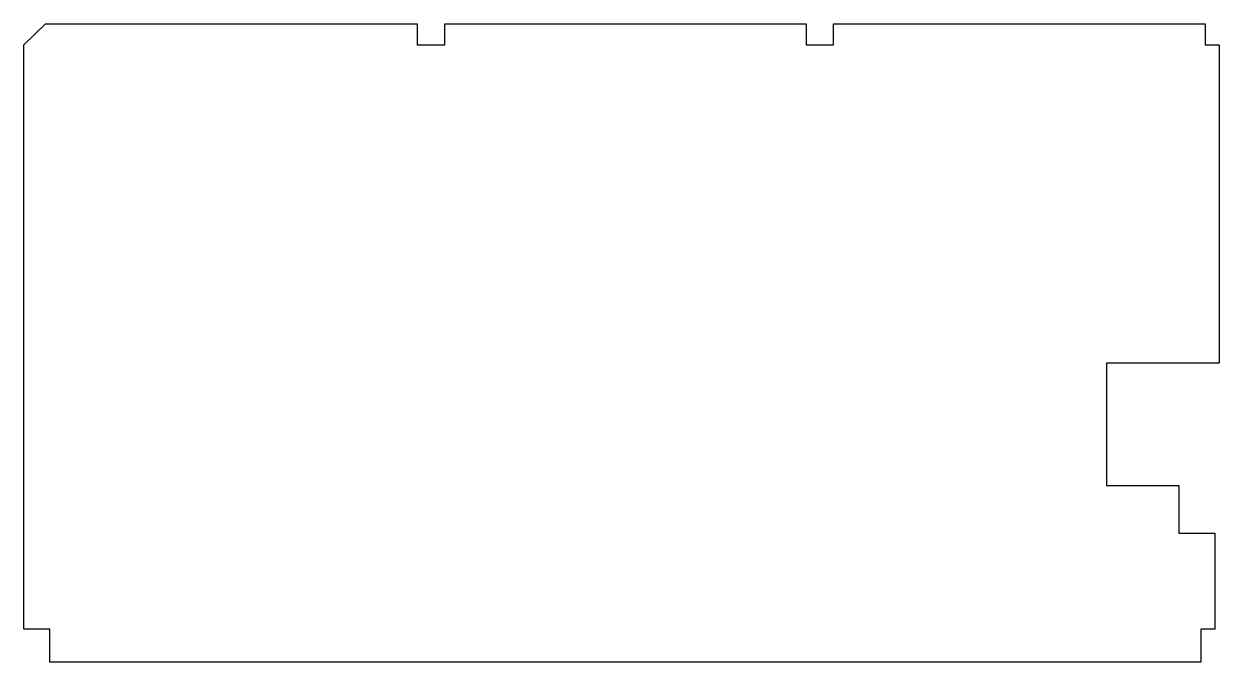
# Model space of a CAD drawing. Header units: metres. Extents: x 1135 to 3134, y 1502 to 2569.
import ezdxf

# ---------------------------------------------------------------- set-up
doc = ezdxf.new("R2010")
doc.units = ezdxf.units.M
for name, color, linetype in [('door', 7, 'Continuous'), ('feasible_area', 7, 'Continuous'), ('other', 7, 'Continuous'), ('solid_wall', 7, 'Continuous'), ('window', 7, 'Continuous')]:
    doc.layers.add(name, color=color, linetype=linetype)

msp = doc.modelspace()

# ---------------------------------------------------------------- linework, layer by layer
at = {"layer": 'door', "color": 1}
for p, q in [((1832.8, 2534.44), (1839.15, 2534.44)), ((1839.15, 2534.44), (1839.15, 2537.62)), ((3069.59, 1717.63), (3126.34, 1717.63)), ((1703.85, 1501.96), (1549.93, 1501.96))]:
    msp.add_line(p, q, dxfattribs=at)
at = {"layer": 'feasible_area', "color": 255}
for p, q in [((1135.4, 2534.44), (1171.26, 2569.4)), ((1171.26, 2569.4), (1792.84, 2569.4)), ((1792.84, 2569.4), (1792.84, 2534.44)), ((1839.15, 2534.44), (1839.15, 2569.4)), ((1839.15, 2569.4), (2443.02, 2569.4)), ((2443.02, 2569.4), (2443.02, 2534.44)), ((2488.88, 2534.44), (2488.88, 2569.4)), ((2488.88, 2569.4), (3110.45, 2569.4)), ((3110.45, 2569.4), (3110.45, 2534.44)), ((1135.4, 1556.9), (1135.4, 2534.44)), ((1792.84, 2534.44), (1839.15, 2534.44)), ((2443.02, 2534.44), (2488.88, 2534.44)), ((3110.45, 2534.44), (3133.61, 2534.44)), ((3133.61, 2534.44), (3133.61, 2070.87)), ((3133.61, 2070.87), (3133.61, 2001.85)), ((3133.61, 2001.85), (2945.18, 2001.85)), ((2945.18, 2001.85), (2945.18, 1797.54)), ((2945.18, 1797.54), (3066.41, 1797.54)), ((3066.41, 1797.54), (3066.41, 1717.63)), ((3066.41, 1717.63), (3126.34, 1717.63)), ((3126.34, 1717.63), (3126.34, 1556.9)), ((1178.53, 1556.9), (1135.4, 1556.9)), ((1178.53, 1501.96), (1178.53, 1556.9)), ((3126.34, 1556.9), (3103.19, 1556.9)), ((3103.19, 1556.9), (3103.19, 1501.96)), ((3103.19, 1501.96), (1178.53, 1501.96))]:
    msp.add_line(p, q, dxfattribs=at)
at = {"layer": 'other', "color": 5}
for p, q in [((1135.4, 1556.9), (1135.4, 2534.44)), ((2945.18, 2001.85), (2945.18, 1797.54)), ((2945.18, 1797.54), (3066.41, 1797.54)), ((3066.41, 1719.9), (3066.41, 1717.63)), ((3066.41, 1717.63), (3069.59, 1717.63)), ((1183.52, 1501.96), (1178.53, 1501.96))]:
    msp.add_line(p, q, dxfattribs=at)
at = {"layer": 'solid_wall', "color": 2}
for p, q in [((1135.4, 2534.44), (1171.26, 2569.4)), ((1171.26, 2569.4), (1792.84, 2569.4)), ((1792.84, 2569.4), (1792.84, 2534.44)), ((1839.15, 2537.62), (1839.15, 2569.4)), ((1839.15, 2569.4), (2443.02, 2569.4)), ((2443.02, 2569.4), (2443.02, 2534.44)), ((2488.88, 2534.44), (2488.88, 2569.4)), ((2488.88, 2569.4), (3110.45, 2569.4)), ((3110.45, 2569.4), (3110.45, 2534.44)), ((1792.84, 2534.44), (1832.8, 2534.44)), ((2443.02, 2534.44), (2488.88, 2534.44)), ((3110.45, 2534.44), (3133.61, 2534.44)), ((3133.61, 2534.44), (3133.61, 2070.87)), ((3133.61, 2070.87), (3133.61, 2001.85)), ((3126.34, 1717.63), (3126.34, 1556.9)), ((1178.53, 1556.9), (1135.4, 1556.9)), ((1178.53, 1501.96), (1178.53, 1556.9)), ((3126.34, 1556.9), (3103.19, 1556.9)), ((3103.19, 1556.9), (3103.19, 1501.96))]:
    msp.add_line(p, q, dxfattribs=at)
at = {"layer": 'window', "color": 6}
for p, q in [((3133.61, 2001.85), (2945.18, 2001.85)), ((3066.41, 1797.54), (3066.41, 1719.9)), ((1549.93, 1501.96), (1183.52, 1501.96)), ((3103.19, 1501.96), (1703.85, 1501.96))]:
    msp.add_line(p, q, dxfattribs=at)

doc.saveas('drawing.dxf')
